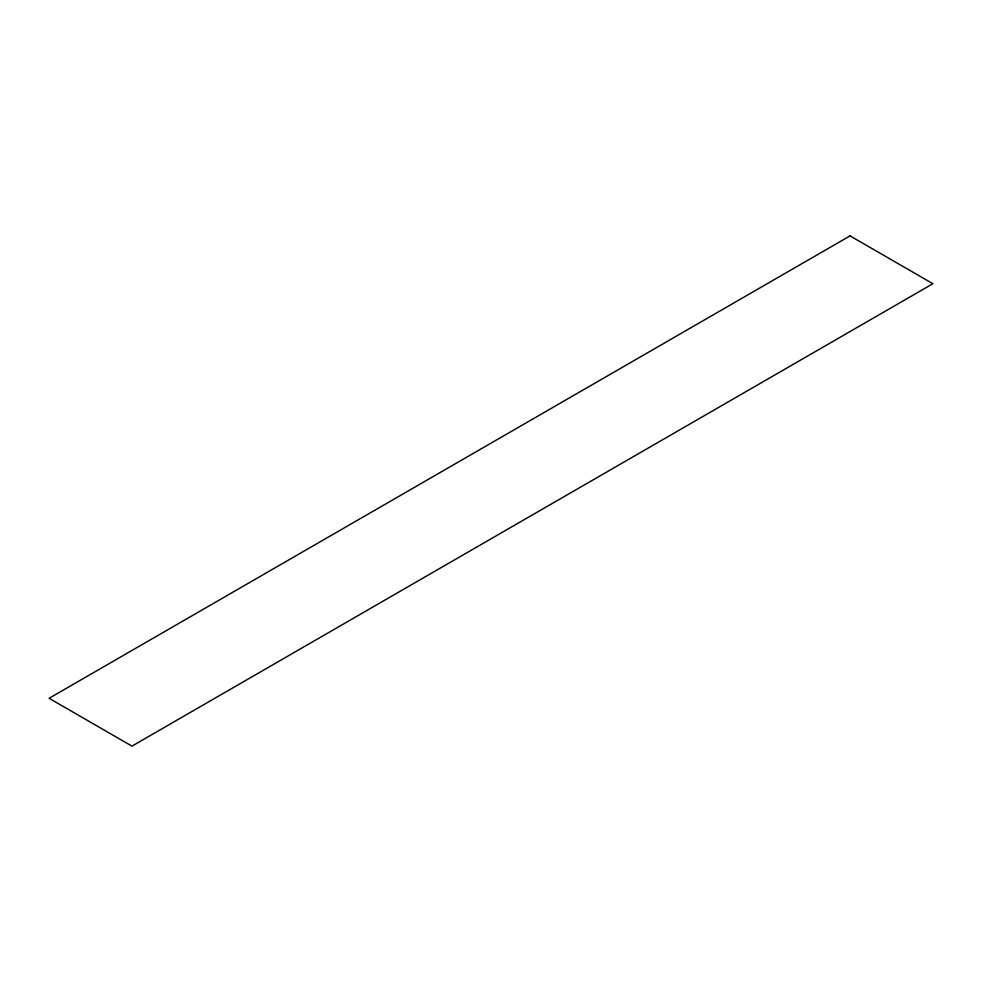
<?xml version="1.0" encoding="UTF-8"?>
<svg xmlns="http://www.w3.org/2000/svg" width="982" height="982" viewBox="0 0 982 982"><rect width="100%" height="100%" fill="white"/><g stroke="black" fill="none" stroke-linecap="round" stroke-linejoin="round"><path stroke-width="1.47" d="M850.044 235.876L49.1 698.288L131.956 746.124L932.9 283.712L850.044 235.876"/></g></svg>
